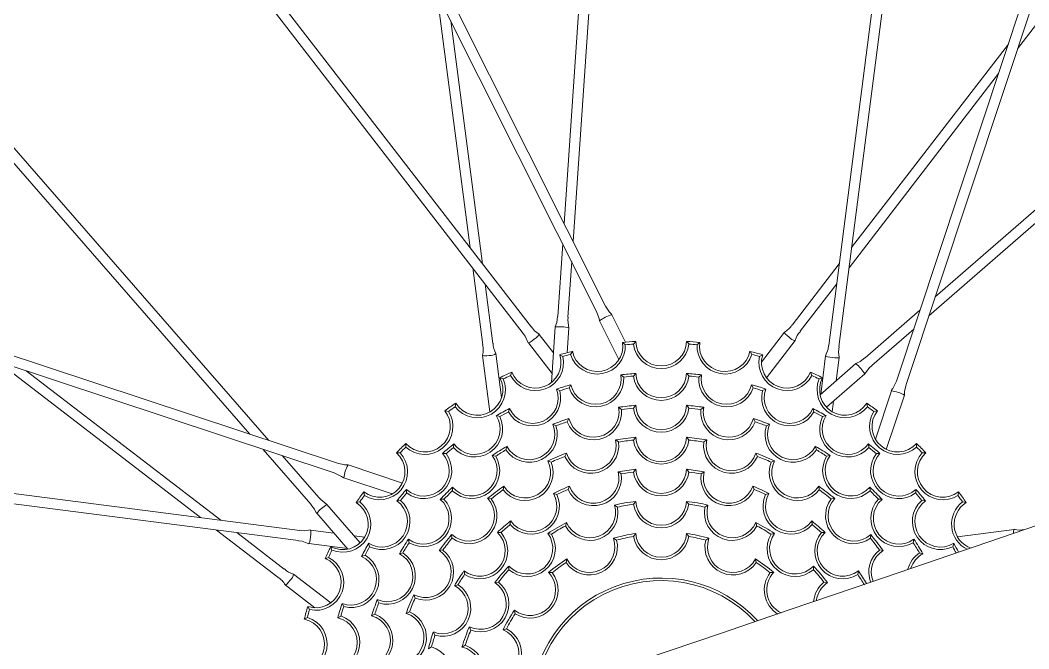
# Model space of a CAD drawing. Header units: millimetres. Extents: x -324 to 4346, y -242 to 3043.
# Drawn here: x -58 to 92.7, y 2334.6 to 2428.5 of the extents above; entities that cross this region are included whole.
import ezdxf

# ---------------------------------------------------------------- set-up
doc = ezdxf.new("R2010")
doc.units = ezdxf.units.MM
doc.layers.add('ZANO_R', color=7, linetype='Continuous', lineweight=0)

msp = doc.modelspace()

# ---------------------------------------------------------------- linework, layer by layer
at = {"layer": 'ZANO_R'}
for p, q in [((34.46, 2560.96), (23.27, 2398.1)), ((24.61, 2395.42), (35.98, 2560.85)), ((85.51, 2556.28), (62.8, 2379.88)), ((64.31, 2379.69), (87.02, 2556.09)), ((-51.31, 2543.31), (28.08, 2385.1)), ((29.44, 2385.78), (-49.94, 2543.99)), ((128.64, 2542.57), (72.91, 2374.56)), ((74.35, 2374.08), (130.09, 2542.09)), ((-91.5, 2522.51), (17.17, 2381.71)), ((18.38, 2382.64), (-90.3, 2523.44)), ((90.99, 2424.23), (166.81, 2522.8)), ((201.76, 2494.41), (78.69, 2387.15)), ((77.75, 2384.31), (202.77, 2493.26)), ((-20.82, 2365.7), (-129.76, 2490.72)), ((-130.91, 2489.71), (-23.66, 2366.64)), ((4.27, 2432.56), (9.23, 2394.49)), ((11.08, 2392.09), (6.34, 2428.42)), ((89.63, 2424.96), (66.22, 2394.53)), ((65.83, 2391.52), (88.17, 2420.56)), ((-10.59, 2362.3), (-178.59, 2418.04)), ((-179.07, 2416.59), (-11.07, 2360.86)), ((23.06, 2395.11), (22.31, 2384.25)), ((9.63, 2391.49), (11.12, 2380.02)), ((23.84, 2384.15), (24.4, 2392.43)), ((64.37, 2392.13), (57.32, 2382.96)), ((12.63, 2380.22), (11.48, 2389.09)), ((58.53, 2382.03), (63.99, 2389.13)), ((76.43, 2385.19), (68.23, 2378.04)), ((28.56, 2383.57), (31.46, 2377.79)), ((32.43, 2380.39), (30.38, 2384.48)), ((21.95, 2382.69), (21.38, 2374.37)), ((23.72, 2378.82), (23.98, 2382.55)), ((69.23, 2376.89), (75.49, 2382.34)), ((21.68, 2378.78), (19.54, 2381.56)), ((56.17, 2381.87), (52.75, 2377.43)), ((53.5, 2375.07), (57.78, 2380.63)), ((17.93, 2380.31), (21.47, 2375.72)), ((32.01, 2380.35), (32.42, 2380.01)), ((33.96, 2380.52), (33.62, 2380.11)), ((41.93, 2380.11), (41.58, 2380.52)), ((43.12, 2380.01), (43.54, 2380.35)), ((-61.46, 2377.58), (-31.03, 2354.17)), ((11.07, 2378.43), (12.18, 2369.97)), ((13.94, 2372.15), (13.09, 2378.7)), ((22.61, 2378.52), (23.08, 2378.25)), ((24.51, 2379.02), (24.23, 2378.56)), ((51.31, 2378.56), (51.04, 2379.02)), ((52.47, 2378.25), (52.94, 2378.52)), ((62.34, 2378.36), (61.6, 2372.6)), ((63.91, 2374.61), (64.36, 2378.1)), ((-28.03, 2353.78), (-57.07, 2376.12)), ((66.87, 2377.19), (61.51, 2372.52)), ((-16.19, 2352.26), (-192.59, 2374.97)), ((13.67, 2375.08), (14.18, 2374.9)), ((15.45, 2375.91), (15.26, 2375.41)), ((31.75, 2375.52), (32.17, 2375.19)), ((33.96, 2375.74), (33.62, 2375.33)), ((41.93, 2375.33), (41.58, 2375.74)), ((43.38, 2375.19), (43.8, 2375.52)), ((60.28, 2375.41), (60.09, 2375.91)), ((61.37, 2374.9), (61.87, 2375.08)), ((62.47, 2370.67), (68.2, 2375.66)), ((-192.79, 2373.46), (-16.39, 2350.75)), ((22.15, 2373.39), (22.62, 2373.15)), ((24.28, 2374.04), (24.02, 2373.57)), ((51.52, 2373.57), (51.26, 2374.04)), ((52.92, 2373.15), (53.4, 2373.39)), ((72.17, 2373.14), (69.77, 2365.91)), ((63.32, 2370), (63.52, 2371.58)), ((71.4, 2364.38), (74.1, 2372.5)), ((5.47, 2370.15), (6, 2370.06)), ((7.08, 2371.27), (6.98, 2370.75)), ((15.11, 2370.48), (14.95, 2369.97)), ((31.42, 2370.68), (31.84, 2370.35)), ((33.97, 2370.96), (33.62, 2370.55)), ((41.92, 2370.55), (41.58, 2370.96)), ((43.7, 2370.35), (44.13, 2370.68)), ((60.59, 2369.97), (60.43, 2370.48)), ((68.57, 2370.75), (68.47, 2371.27)), ((69.55, 2370.06), (70.08, 2370.15)), ((13.15, 2369.43), (13.66, 2369.28)), ((23.99, 2368.98), (23.75, 2368.5)), ((51.8, 2368.5), (51.55, 2368.98)), ((61.88, 2369.28), (62.4, 2369.43)), ((21.57, 2368.14), (22.06, 2367.91)), ((53.48, 2367.91), (53.97, 2368.14)), ((30.98, 2365.79), (31.41, 2365.48)), ((33.97, 2366.18), (33.62, 2365.77)), ((41.92, 2365.77), (41.58, 2366.18)), ((44.13, 2365.48), (44.57, 2365.79)), ((-21.69, 2364.38), (-14.54, 2356.18)), ((-0.37, 2365.25), (-0.37, 2364.71)), ((6.82, 2365.2), (6.76, 2364.66)), ((14.71, 2364.83), (14.58, 2364.31)), ((60.96, 2364.31), (60.83, 2364.83)), ((68.79, 2364.66), (68.73, 2365.2)), ((75.92, 2364.71), (75.91, 2365.25)), ((-13.39, 2357.18), (-18.85, 2363.44)), ((-1.76, 2363.86), (-1.22, 2363.87)), ((5.09, 2363.78), (5.63, 2363.74)), ((12.54, 2363.47), (13.07, 2363.36)), ((20.84, 2362.67), (21.34, 2362.48)), ((23.62, 2363.82), (23.4, 2363.33)), ((52.14, 2363.33), (51.92, 2363.82)), ((54.2, 2362.48), (54.71, 2362.67)), ((62.48, 2363.36), (63, 2363.47)), ((69.91, 2363.74), (70.45, 2363.78)), ((76.76, 2363.87), (77.3, 2363.86)), ((-0.88, 2359.35), (-9, 2362.05)), ((31.37, 2361.02), (31.82, 2360.72)), ((33.97, 2361.4), (33.63, 2360.98)), ((41.92, 2360.98), (41.58, 2361.4)), ((43.73, 2360.72), (44.17, 2361.02)), ((-9.64, 2360.12), (-2.42, 2357.72)), ((-6.65, 2358.03), (-6.56, 2357.5)), ((-0.29, 2358.4), (-0.25, 2357.86)), ((6.59, 2358.72), (6.58, 2358.18)), ((14.25, 2358.86), (14.16, 2358.33)), ((24.07, 2358.88), (23.86, 2358.38)), ((51.68, 2358.38), (51.47, 2358.88)), ((61.39, 2358.33), (61.3, 2358.86)), ((68.97, 2358.18), (68.96, 2358.72)), ((75.79, 2357.86), (75.83, 2358.4)), ((82.11, 2357.5), (82.2, 2358.03)), ((-7.78, 2356.42), (-7.25, 2356.52)), ((-1.7, 2356.68), (-1.17, 2356.74)), ((4.77, 2356.91), (5.31, 2356.92)), ((11.85, 2357.02), (12.39, 2356.97)), ((21.69, 2357.79), (22.2, 2357.62)), ((33.97, 2356.6), (33.63, 2356.18)), ((41.91, 2356.18), (41.57, 2356.6)), ((53.35, 2357.62), (53.86, 2357.79)), ((63.15, 2356.97), (63.69, 2357.02)), ((70.23, 2356.92), (70.77, 2356.91)), ((76.71, 2356.74), (77.25, 2356.68)), ((82.8, 2356.52), (83.32, 2356.42)), ((-7.17, 2350.42), (-12.16, 2356.15)), ((30.78, 2356.04), (31.25, 2355.75)), ((44.3, 2355.75), (44.76, 2356.04)), ((-13.69, 2354.82), (-9.02, 2349.46)), ((15.28, 2353.68), (15.23, 2353.14)), ((23.64, 2353.44), (23.47, 2352.92)), ((52.08, 2352.92), (51.91, 2353.44)), ((60.32, 2353.14), (60.26, 2353.68)), ((-28.63, 2352.32), (-19.47, 2345.27)), ((-18.54, 2346.48), (-25.63, 2351.94)), ((-11.12, 2351.86), (-14.6, 2352.31)), ((13.3, 2351.96), (13.84, 2351.94)), ((61.7, 2351.94), (62.24, 2351.96)), ((90.48, 2352.42), (82.02, 2351.32)), ((-6.5, 2351.27), (-8.08, 2351.47)), ((0.03, 2350.95), (0.13, 2350.43)), ((6.47, 2351.64), (6.52, 2351.1)), ((20.83, 2351.82), (21.37, 2351.71)), ((30.64, 2351.09), (31.12, 2350.83)), ((33.97, 2351.8), (33.64, 2351.36)), ((41.9, 2351.36), (41.57, 2351.8)), ((44.43, 2350.83), (44.91, 2351.09)), ((54.18, 2351.71), (54.71, 2351.82)), ((69.02, 2351.1), (69.07, 2351.64)), ((75.41, 2350.43), (75.52, 2350.95)), ((-14.86, 2350.29), (-9.11, 2349.55)), ((-11.59, 2349.82), (-11.41, 2349.32)), ((-5.93, 2350.35), (-5.79, 2349.83)), ((4.63, 2349.25), (5.17, 2349.34)), ((70.38, 2349.34), (70.91, 2349.25)), ((81.33, 2349.83), (81.48, 2350.35)), ((-12.42, 2348.04), (-11.91, 2348.23)), ((-6.98, 2348.38), (-6.47, 2348.54)), ((-1.34, 2348.78), (-0.82, 2348.91)), ((23.69, 2348), (23.57, 2347.47)), ((51.97, 2347.47), (51.85, 2348)), ((76.36, 2348.91), (76.88, 2348.78)), ((8.32, 2346.21), (8.42, 2345.68)), ((15.01, 2346.93), (15.03, 2346.39)), ((20.94, 2345.99), (21.48, 2345.95)), ((54.06, 2345.95), (54.61, 2345.99)), ((60.52, 2346.39), (60.54, 2346.93)), ((67.13, 2345.68), (67.23, 2346.21)), ((-11.58, 2341.45), (-17.14, 2345.73)), ((12.93, 2344.46), (13.47, 2344.53)), ((62.08, 2344.53), (62.61, 2344.46)), ((-18.38, 2344.12), (-13.94, 2340.7)), ((6.9, 2344), (7.43, 2344.14)), ((-4.64, 2341.92), (-4.42, 2341.43)), ((0.83, 2342.66), (1.02, 2342.15)), ((-15.02, 2340.89), (-14.76, 2340.42)), ((-9.9, 2341.35), (-9.65, 2340.87)), ((-0.33, 2339.87), (0.17, 2340.09)), ((15.85, 2340.35), (15.95, 2339.81)), ((-15.53, 2338.99), (-15.07, 2339.26)), ((-10.54, 2339.21), (-10.07, 2339.47)), ((-5.49, 2339.5), (-5.01, 2339.75)), ((3.74, 2337.08), (3.98, 2336.6)), ((9.13, 2337.87), (9.33, 2337.36)), ((14.15, 2337.39), (14.66, 2337.57)), ((3, 2334.57), (3.47, 2334.84)), ((8.02, 2334.83), (8.5, 2335.09))]:
    msp.add_line(p, q, dxfattribs=at)
at = {"layer": 'ZANO_R', "flags": 128}
for points in [[(28.08, 2385.1), (28.49, 2383.96), (28.54, 2383.58)], [(30.4, 2384.51), (30.04, 2384.86), (29.45, 2385.79)], [(22.28, 2384.25), (22.17, 2383.36), (21.92, 2382.7)], [(23.98, 2382.55), (23.82, 2383.71), (23.87, 2384.14)], [(19.55, 2381.58), (18.86, 2382.11), (18.4, 2382.67)], [(17.14, 2381.69), (17.46, 2381.29), (17.91, 2380.32)], [(19.53, 2381.56), (19.54, 2381.56), (19.51, 2381.47), (19.36, 2381.3), (19.12, 2381.07), (18.82, 2380.83), (18.5, 2380.6), (18.22, 2380.42), (18.02, 2380.32), (17.93, 2380.31), (17.93, 2380.32)], [(56.88, 2381.13), (56.58, 2381.38), (56.34, 2381.61), (56.19, 2381.78), (56.17, 2381.87), (56.17, 2381.88)], [(62.76, 2379.89), (62.7, 2379.37), (62.33, 2378.37)], [(64.38, 2378.11), (64.27, 2378.97), (64.34, 2379.68)], [(12.1, 2378.41), (11.71, 2378.37), (11.38, 2378.36), (11.16, 2378.39), (11.07, 2378.43), (11.07, 2378.44)], [(64.36, 2378.1), (64.36, 2378.1), (64.28, 2378.05), (64.05, 2378.04), (63.72, 2378.05), (63.33, 2378.09), (62.95, 2378.15), (62.63, 2378.22), (62.41, 2378.29), (62.34, 2378.36), (62.35, 2378.36)], [(68.21, 2378.07), (67.5, 2377.51), (66.86, 2377.22)], [(68.21, 2375.66), (68.91, 2376.59), (69.25, 2376.86)], [(72.9, 2374.56), (72.39, 2373.47), (72.15, 2373.16)], [(74.13, 2372.5), (74.12, 2373.01), (74.36, 2374.08)], [(-9.01, 2362.08), (-9.51, 2362.07), (-10.58, 2362.31)], [(-11.07, 2360.85), (-9.97, 2360.34), (-9.67, 2360.1)], [(-12.16, 2356.16), (-13.09, 2356.86), (-13.36, 2357.2)], [(-14.57, 2356.16), (-14.02, 2355.45), (-13.73, 2354.81)], [(96.05, 2353.74), (75.21, 2346.64), (66.58, 2343.7), (57.05, 2340.44), (46.63, 2336.88), (35.3, 2333.01)], [(-14.62, 2352.33), (-15.47, 2352.22), (-16.19, 2352.29)], [(-14.61, 2352.31), (-14.6, 2352.31), (-14.56, 2352.23), (-14.54, 2352), (-14.56, 2351.67), (-14.59, 2351.28), (-14.65, 2350.9), (-14.73, 2350.58), (-14.8, 2350.36), (-14.86, 2350.29), (-14.87, 2350.3)], [(90.42, 2351.83), (90.41, 2352.11), (90.44, 2352.34), (90.48, 2352.42), (90.49, 2352.42)], [(-16.39, 2350.71), (-15.88, 2350.65), (-14.87, 2350.28)], [(-17.64, 2344.83), (-17.88, 2344.53), (-18.11, 2344.29), (-18.29, 2344.14), (-18.38, 2344.12), (-18.39, 2344.12)]]:
    msp.add_lwpolyline(points, dxfattribs=at)
at = {"layer": 'ZANO_R'}
for centre, radius, start, end in [((37.77, 2325.72), 322.1, 94.0878, 13.6657), ((37.77, 2325.72), 285.75, 19.8219, 180), ((37.77, 2325.72), 285.75, 180, 13.5897), ((31.58, 2379.84), 4.8, 104.4171, 128.8783), ((22.41, 2378.15), 4.56, 82.8912, 95.6926), ((22.91, 2378.12), 4.56, 76.4362, 89.2554), ((54.73, 2384.5), 2.99, 298.8558, 329.3251), ((57.98, 2382.08), 1.45, 220.6866, 262.2644), ((60.59, 2379.97), 2.88, 134.8259, 166.3475), ((8.21, 2379.28), 2.98, 343.8028, 14.3721), ((15.56, 2380.22), 2.89, 179.9078, 211.2678), ((28.23, 2379.82), 4.19, 197.397, 2.603), ((28.23, 2379.82), 3.81, 191.9875, 8.0125), ((37.77, 2325.72), 54.93, 93.9751, 96.0249), ((37.77, 2325.72), 54.55, 94.3698, 95.6302), ((37.77, 2380.65), 4.19, 187.397, 352.603), ((37.77, 2380.65), 3.81, 181.9875, 358.0125), ((37.77, 2325.72), 54.93, 83.9751, 86.0249), ((37.77, 2325.72), 54.55, 84.3698, 85.6302), ((47.31, 2379.82), 4.19, 177.397, 342.603), ((47.31, 2379.82), 3.81, 171.9875, 348.0125), ((12.21, 2379.86), 1.45, 265.6985, 307.2479), ((18.99, 2377.34), 4.19, 207.397, 12.603), ((18.99, 2377.34), 3.81, 201.9875, 18.0125), ((37.77, 2325.72), 54.93, 103.9751, 106.0249), ((37.77, 2325.72), 54.55, 104.3698, 105.6302), ((37.77, 2325.72), 54.93, 73.9751, 76.0249), ((37.77, 2325.72), 54.55, 74.3698, 75.6302), ((56.56, 2377.34), 4.19, 167.397, 332.603), ((56.56, 2377.34), 3.81, 161.9875, 338.0125), ((63.98, 2373.66), 4.56, 37.8979, 50.7019), ((64.31, 2373.28), 4.56, 31.4406, 44.2458), ((10.31, 2373.29), 4.19, 217.397, 22.603), ((10.31, 2373.29), 3.81, 211.9875, 28.0125), ((37.77, 2325.72), 54.93, 113.9751, 116.0249), ((37.77, 2325.72), 54.55, 114.3698, 115.6302), ((27.99, 2374.92), 4.19, 198.8546, 3.6454), ((27.99, 2374.92), 3.81, 193.4263, 9.0737), ((37.77, 2325.72), 50.16, 94.3526, 96.8974), ((37.77, 2325.72), 49.78, 94.7865, 96.4635), ((37.77, 2375.89), 4.19, 187.6046, 352.3954), ((37.77, 2375.89), 3.81, 182.1763, 357.8237), ((37.77, 2325.72), 50.16, 83.1026, 85.6474), ((37.77, 2325.72), 49.78, 83.5365, 85.2135), ((47.56, 2374.92), 4.19, 176.3546, 341.1454), ((47.56, 2374.92), 3.81, 170.9263, 346.5737), ((37.77, 2325.72), 54.93, 63.9751, 66.0249), ((37.77, 2325.72), 54.55, 64.3698, 65.6302), ((65.24, 2373.29), 4.19, 157.397, 322.603), ((65.24, 2373.29), 3.81, 151.9875, 328.0125), ((18.57, 2372.07), 4.19, 210.1046, 14.8954), ((18.57, 2372.07), 3.81, 204.6763, 20.3237), ((37.77, 2325.72), 50.16, 105.6026, 108.1474), ((37.77, 2325.72), 49.78, 106.0365, 107.7135), ((37.77, 2325.72), 50.17, 71.8526, 74.3974), ((37.77, 2325.72), 49.78, 72.2865, 73.9635), ((56.97, 2372.07), 4.19, 165.1046, 329.8954), ((56.97, 2372.07), 3.81, 159.6763, 335.3237), ((71.36, 2367.48), 5.71, 61.3982, 81.8956), ((2.47, 2367.8), 3.81, 221.9875, 38.0125), ((2.47, 2367.8), 4.19, 227.397, 32.603), ((37.77, 2325.72), 54.93, 123.9751, 126.0249), ((37.77, 2325.72), 54.55, 124.3698, 125.6302), ((37.77, 2325.72), 50.16, 116.8526, 119.3974), ((27.67, 2369.99), 4.19, 200.713, 5.0013), ((27.67, 2369.99), 3.81, 195.2619, 10.4524), ((37.77, 2325.72), 45.4, 94.8094, 98.0477), ((37.77, 2325.72), 45.02, 95.2911, 97.5661), ((37.77, 2371.12), 4.19, 187.8559, 352.1441), ((37.77, 2371.12), 3.81, 182.4047, 357.5953), ((37.77, 2325.72), 45.4, 81.9523, 85.1906), ((37.77, 2325.72), 45.02, 82.4339, 84.7089), ((47.87, 2369.99), 4.19, 174.9987, 339.287), ((47.87, 2369.99), 3.81, 169.5476, 344.7381), ((37.77, 2325.72), 50.16, 60.6026, 63.1474), ((37.77, 2325.72), 54.93, 53.9751, 56.0249), ((37.77, 2325.72), 54.55, 54.3698, 55.6302), ((73.08, 2367.8), 4.19, 147.397, 312.603), ((73.08, 2367.8), 3.81, 141.9875, 318.0125), ((9.9, 2367.43), 4.19, 221.3546, 26.1454), ((9.9, 2367.43), 3.81, 215.9263, 31.5737), ((37.77, 2325.72), 49.78, 117.2865, 118.9635), ((37.77, 2325.72), 45.4, 107.6666, 110.9048), ((37.77, 2325.72), 45.02, 108.1482, 110.4232), ((37.77, 2325.72), 45.4, 69.0952, 72.3334), ((37.77, 2325.72), 45.02, 69.5768, 71.8518), ((37.77, 2325.72), 49.78, 61.0365, 62.7135), ((65.64, 2367.43), 4.19, 153.8546, 318.6454), ((65.64, 2367.43), 3.81, 148.4263, 324.0737), ((18.07, 2366.63), 4.19, 213.5701, 17.8584), ((18.07, 2366.63), 3.81, 208.119, 23.3096), ((57.47, 2366.63), 4.19, 162.1416, 326.4299), ((57.47, 2366.63), 3.81, 156.6904, 331.881), ((27.25, 2364.98), 3.81, 197.6867, 12.3133), ((37.77, 2325.72), 40.64, 95.3734, 99.6266), ((37.77, 2325.72), 40.26, 95.9146, 99.0854), ((37.77, 2366.36), 4.19, 188.1662, 351.8338), ((37.77, 2366.36), 3.81, 182.6867, 357.3133), ((37.77, 2325.72), 40.64, 80.3734, 84.6266), ((37.77, 2325.72), 40.26, 80.9146, 84.0854), ((48.29, 2364.98), 3.81, 167.6867, 342.3133), ((37.77, 2325.72), 54.93, 133.9751, 136.0249), ((37.77, 2325.72), 54.55, 134.3698, 135.6302), ((37.77, 2325.72), 50.16, 128.1026, 130.6474), ((37.77, 2325.72), 49.78, 128.5365, 130.2135), ((37.77, 2325.72), 45.4, 120.5237, 123.762), ((37.77, 2325.72), 45.02, 121.0053, 123.2804), ((27.25, 2364.98), 4.19, 203.1662, 6.8338), ((48.29, 2364.98), 4.19, 173.1662, 336.8338), ((37.77, 2325.72), 45.4, 56.238, 59.4763), ((37.77, 2325.72), 45.02, 56.7196, 58.9947), ((37.77, 2325.72), 50.16, 49.3526, 51.8974), ((37.77, 2325.72), 49.78, 49.7865, 51.4635), ((37.77, 2325.72), 54.93, 43.9751, 46.0249), ((37.77, 2325.72), 54.55, 44.3698, 45.6302), ((-4.3, 2361.03), 3.81, 231.9875, 48.0125), ((-4.3, 2361.03), 4.19, 237.397, 42.603), ((2.3, 2361.19), 3.81, 227.1763, 42.8237), ((2.3, 2361.19), 4.19, 232.6046, 37.3954), ((9.46, 2361.22), 4.19, 226.4273, 30.7156), ((9.46, 2361.22), 3.81, 220.9762, 36.1667), ((17.45, 2360.92), 3.81, 212.6867, 27.3133), ((37.77, 2325.72), 40.64, 110.3734, 114.6266), ((37.77, 2325.72), 40.26, 110.9146, 114.0854), ((37.77, 2325.72), 40.64, 65.3734, 69.6266), ((37.77, 2325.72), 40.26, 65.9146, 69.0854), ((58.09, 2360.92), 3.81, 152.6867, 327.3133), ((66.08, 2361.22), 4.19, 149.2844, 313.5727), ((66.08, 2361.22), 3.81, 143.8333, 319.0238), ((73.24, 2361.19), 4.19, 142.6046, 307.3954), ((73.24, 2361.19), 3.81, 137.1763, 312.8237), ((79.85, 2361.03), 4.19, 137.397, 302.603), ((79.85, 2361.03), 3.81, 131.9875, 308.0125), ((-3.99, 2359.31), 5.71, 151.398, 171.8974), ((17.45, 2360.92), 4.19, 218.1662, 21.8338), ((27.66, 2360.15), 3.81, 199.4073, 13.32), ((37.77, 2325.72), 35.88, 96.0874, 100.2763), ((37.77, 2325.72), 35.5, 96.7047, 99.6589), ((37.77, 2361.6), 4.19, 188.5593, 351.4407), ((37.77, 2361.6), 3.81, 183.0437, 356.9563), ((37.77, 2325.72), 35.88, 79.7237, 83.9126), ((37.77, 2325.72), 35.5, 80.3411, 83.2953), ((47.88, 2360.15), 3.81, 166.68, 340.5927), ((58.09, 2360.92), 4.19, 158.1662, 321.8338), ((27.66, 2360.15), 4.19, 204.923, 7.8043), ((47.88, 2360.15), 4.19, 172.1957, 335.077), ((37.77, 2325.72), 54.93, 143.9751, 146.0249), ((37.77, 2325.72), 50.16, 139.3526, 141.8974), ((37.77, 2325.72), 45.4, 133.3809, 136.6191), ((37.77, 2325.72), 45.02, 133.8625, 136.1375), ((37.77, 2325.72), 40.64, 125.3734, 129.6266), ((37.77, 2325.72), 40.26, 125.9146, 129.0854), ((37.77, 2325.72), 35.88, 112.451, 116.6399), ((37.77, 2325.72), 35.5, 113.0684, 116.0225), ((37.77, 2325.72), 35.88, 63.3601, 67.549), ((37.77, 2325.72), 35.5, 63.9775, 66.9316), ((37.77, 2325.72), 40.64, 50.3734, 54.6266), ((37.77, 2325.72), 40.26, 50.9146, 54.0854), ((37.77, 2325.72), 45.4, 43.3809, 46.6191), ((37.77, 2325.72), 45.02, 43.8625, 46.1375), ((37.77, 2325.72), 50.16, 38.1026, 40.6474), ((37.77, 2325.72), 54.93, 33.9751, 36.0249), ((-9.8, 2353.19), 4.19, 247.397, 52.603), ((37.77, 2325.72), 54.55, 144.3698, 145.6302), ((-3.94, 2353.59), 3.81, 238.4263, 54.0737), ((-3.94, 2353.59), 4.19, 243.8546, 48.6454), ((37.77, 2325.72), 49.78, 139.7865, 141.4635), ((2.27, 2354.03), 3.81, 233.8333, 49.0238), ((2.27, 2354.03), 4.19, 239.2844, 43.5727), ((9.04, 2354.46), 3.81, 227.6867, 42.3133), ((9.04, 2354.46), 4.19, 233.1662, 36.8338), ((18.38, 2355.9), 4.19, 221.2866, 24.1679), ((18.38, 2355.9), 3.81, 215.771, 29.6836), ((37.77, 2325.72), 31.12, 97.0202, 102.9798), ((37.77, 2356.84), 3.81, 183.5101, 356.4899), ((37.77, 2325.72), 31.12, 77.0202, 82.9798), ((57.17, 2355.9), 4.19, 155.8321, 318.7134), ((57.17, 2355.9), 3.81, 150.3164, 324.229), ((66.51, 2354.46), 4.19, 143.1662, 306.8338), ((66.51, 2354.46), 3.81, 137.6867, 312.3133), ((73.27, 2354.03), 4.19, 136.4273, 300.7156), ((73.27, 2354.03), 3.81, 130.9762, 306.1667), ((79.48, 2353.59), 4.19, 131.3546, 296.1454), ((79.48, 2353.59), 3.81, 125.9263, 301.5737), ((37.77, 2325.72), 49.78, 38.5365, 40.2135), ((85.34, 2353.19), 4.19, 127.397, 243.608), ((37.77, 2325.72), 54.55, 34.3698, 35.6302), ((-10.17, 2351.93), 4.56, 127.8813, 140.7067), ((-9.79, 2352.26), 4.56, 121.4355, 134.2535), ((-9.8, 2353.19), 3.81, 241.9875, 58.0125), ((27.13, 2354.96), 4.19, 209.0734, 10.9266), ((27.13, 2354.96), 3.81, 203.5101, 16.4899), ((37.77, 2325.72), 30.73, 97.7388, 102.2612), ((37.77, 2356.84), 4.19, 189.0734, 350.9266), ((37.77, 2325.72), 30.73, 77.7388, 82.2612), ((48.41, 2354.96), 4.19, 169.0734, 330.9266), ((48.41, 2354.96), 3.81, 163.5101, 336.4899), ((85.34, 2353.19), 3.81, 121.9875, 250.3861), ((37.77, 2325.72), 35.88, 128.8146, 133.0035), ((37.77, 2325.72), 31.12, 117.0202, 122.9798), ((37.77, 2325.72), 31.12, 57.0202, 62.9798), ((37.77, 2325.72), 35.88, 46.9965, 51.1854), ((10.66, 2349.22), 3.81, 232.1346, 46.0472), ((10.66, 2349.22), 4.19, 237.6502, 40.5316), ((37.77, 2325.72), 35.5, 129.432, 132.3862), ((37.77, 2325.72), 30.73, 117.7388, 122.2612), ((37.77, 2325.72), 30.73, 57.7388, 62.2612), ((37.77, 2325.72), 35.5, 47.6138, 50.568), ((64.89, 2349.22), 4.19, 139.4684, 302.3498), ((64.89, 2349.22), 3.81, 133.9528, 307.8654), ((91.33, 2355.3), 2.99, 253.8435, 284.3336), ((37.77, 2325.72), 45.4, 146.238, 149.4763), ((37.77, 2325.72), 45.02, 146.7196, 148.9947), ((37.77, 2325.72), 40.64, 140.3734, 144.6266), ((37.77, 2325.72), 40.26, 140.9146, 144.0854), ((17.77, 2349.56), 3.81, 223.5101, 36.4899), ((17.77, 2349.56), 4.19, 229.0734, 30.9266), ((27.05, 2349.8), 4.19, 213.7744, 14.2256), ((27.05, 2349.8), 3.81, 208.1455, 19.8545), ((37.77, 2325.72), 26.35, 98.291, 105.709), ((37.77, 2325.72), 25.97, 99.1504, 104.8496), ((37.77, 2352.07), 4.19, 189.7744, 350.2256), ((37.77, 2352.07), 3.81, 184.1455, 355.8545), ((37.77, 2325.72), 26.35, 74.291, 81.709), ((37.77, 2325.72), 25.97, 75.1504, 80.8496), ((48.49, 2349.8), 4.19, 165.7744, 326.2256), ((48.49, 2349.8), 3.81, 160.1455, 331.8545), ((57.77, 2349.56), 4.19, 149.0734, 310.9266), ((57.77, 2349.56), 3.81, 143.5101, 316.4899), ((37.77, 2325.72), 40.26, 35.9146, 39.0854), ((37.77, 2325.72), 40.64, 35.3734, 39.6266), ((37.77, 2325.72), 45.02, 31.0053, 33.2804), ((37.77, 2325.72), 45.4, 30.5237, 33.762), ((37.77, 2325.72), 54.93, 153.9751, 156.0249), ((37.77, 2325.72), 54.55, 154.3698, 155.6302), ((37.77, 2325.72), 50.16, 150.6026, 153.1474), ((37.77, 2325.72), 49.78, 151.0365, 152.7135), ((2.58, 2346.04), 3.81, 242.6867, 57.3133), ((2.58, 2346.04), 4.19, 248.1662, 51.8338), ((72.97, 2346.04), 4.19, 128.1662, 201.0152), ((72.97, 2346.04), 3.81, 122.6867, 201.2696), ((37.77, 2325.72), 49.78, 27.7445, 28.9635), ((37.77, 2325.72), 50.16, 27.6773, 29.3974), ((-13.84, 2344.51), 3.81, 251.9875, 68.0125), ((-13.84, 2344.51), 4.19, 257.397, 62.603), ((-8.57, 2344.92), 3.81, 249.6763, 65.3237), ((-8.57, 2344.92), 4.19, 255.1046, 59.8954), ((-3.13, 2345.42), 3.81, 246.6904, 61.881), ((-3.13, 2345.42), 4.19, 252.1416, 56.4299), ((37.77, 2325.72), 26.35, 122.291, 129.709), ((37.77, 2325.72), 25.97, 123.1504, 128.8496), ((37.77, 2325.72), 26.35, 50.291, 57.709), ((37.77, 2325.72), 25.97, 51.1504, 56.8496), ((78.68, 2345.42), 4.19, 123.5701, 165.2434), ((78.68, 2345.42), 3.81, 118.119, 161.8438), ((-16.47, 2348.54), 2.89, 224.8634, 256.306), ((37.77, 2325.72), 35.88, 145.1783, 149.3672), ((37.77, 2325.72), 31.12, 137.0202, 142.9798), ((37.77, 2325.72), 30.73, 137.7388, 142.2612), ((18.19, 2343.36), 3.81, 232.1455, 43.8545), ((18.19, 2343.36), 4.19, 237.7744, 38.2256), ((57.36, 2343.36), 4.19, 141.7744, 238.9762), ((57.36, 2343.36), 3.81, 136.1455, 243.995), ((37.77, 2325.72), 30.73, 37.7388, 42.2612), ((37.77, 2325.72), 31.12, 37.0202, 42.9798), ((37.77, 2325.72), 35.88, 31.2525, 34.8217), ((-21, 2342.69), 2.98, 28.79, 59.3878), ((-18.58, 2345.92), 1.45, 310.663, 352.2864), ((37.77, 2325.72), 35.5, 145.7957, 148.7498), ((10.83, 2341.28), 3.81, 243.5101, 56.4899), ((10.83, 2341.28), 4.19, 249.0734, 50.9266), ((37.77, 2325.72), 19.43, 42.2507, 180), ((37.77, 2325.72), 19.05, 42.8501, 339.6792), ((64.72, 2341.28), 4.19, 129.0734, 175.0092), ((64.72, 2341.28), 3.81, 123.5101, 171.754), ((37.77, 2325.72), 35.5, 31.2502, 34.2043), ((5.14, 2340.63), 3.81, 248.4982, 62.4109), ((5.14, 2340.63), 4.19, 254.0139, 56.8952), ((37.77, 2325.72), 45.4, 159.0952, 162.3334), ((37.77, 2325.72), 45.02, 159.5768, 161.8518), ((37.77, 2325.72), 40.64, 155.3734, 159.6266), ((37.77, 2325.72), 40.26, 155.9146, 159.0854), ((37.77, 2325.72), 54.93, 163.9751, 166.0249), ((37.77, 2325.72), 54.55, 164.3698, 165.6302), ((37.77, 2325.72), 50.16, 161.8526, 164.3974), ((37.77, 2325.72), 49.78, 162.2865, 163.9635), ((-1.48, 2336.24), 4.19, 263.1662, 66.8338), ((37.77, 2325.72), 26.35, 146.291, 153.709), ((-16.32, 2335.26), 3.81, 261.9875, 78.0125), ((-16.32, 2335.26), 4.19, 267.397, 72.603), ((-11.43, 2335.51), 3.81, 260.9263, 76.5737), ((-11.43, 2335.51), 4.19, 266.3546, 71.1454), ((-6.49, 2335.82), 3.81, 259.5476, 74.7381), ((-6.49, 2335.82), 4.19, 264.9987, 69.287), ((-1.48, 2336.24), 3.81, 257.6867, 72.3133), ((37.77, 2325.72), 25.97, 147.1504, 152.8496), ((37.77, 2325.72), 35.88, 161.5419, 165.7308), ((37.77, 2325.72), 31.12, 157.0202, 162.9798), ((37.77, 2325.72), 30.73, 157.7388, 162.2612), ((12.71, 2333.87), 3.81, 256.1455, 67.8545), ((12.71, 2333.87), 4.19, 261.7744, 62.2256), ((37.77, 2325.72), 35.5, 162.1593, 165.1134), ((2.26, 2330.83), 4.19, 270.3775, 73.2589), ((7.13, 2331.13), 3.81, 263.5101, 76.4899), ((7.13, 2331.13), 4.19, 269.0734, 70.9266)]:
    msp.add_arc(centre, radius, start, end, dxfattribs=at)

doc.saveas('drawing.dxf')
